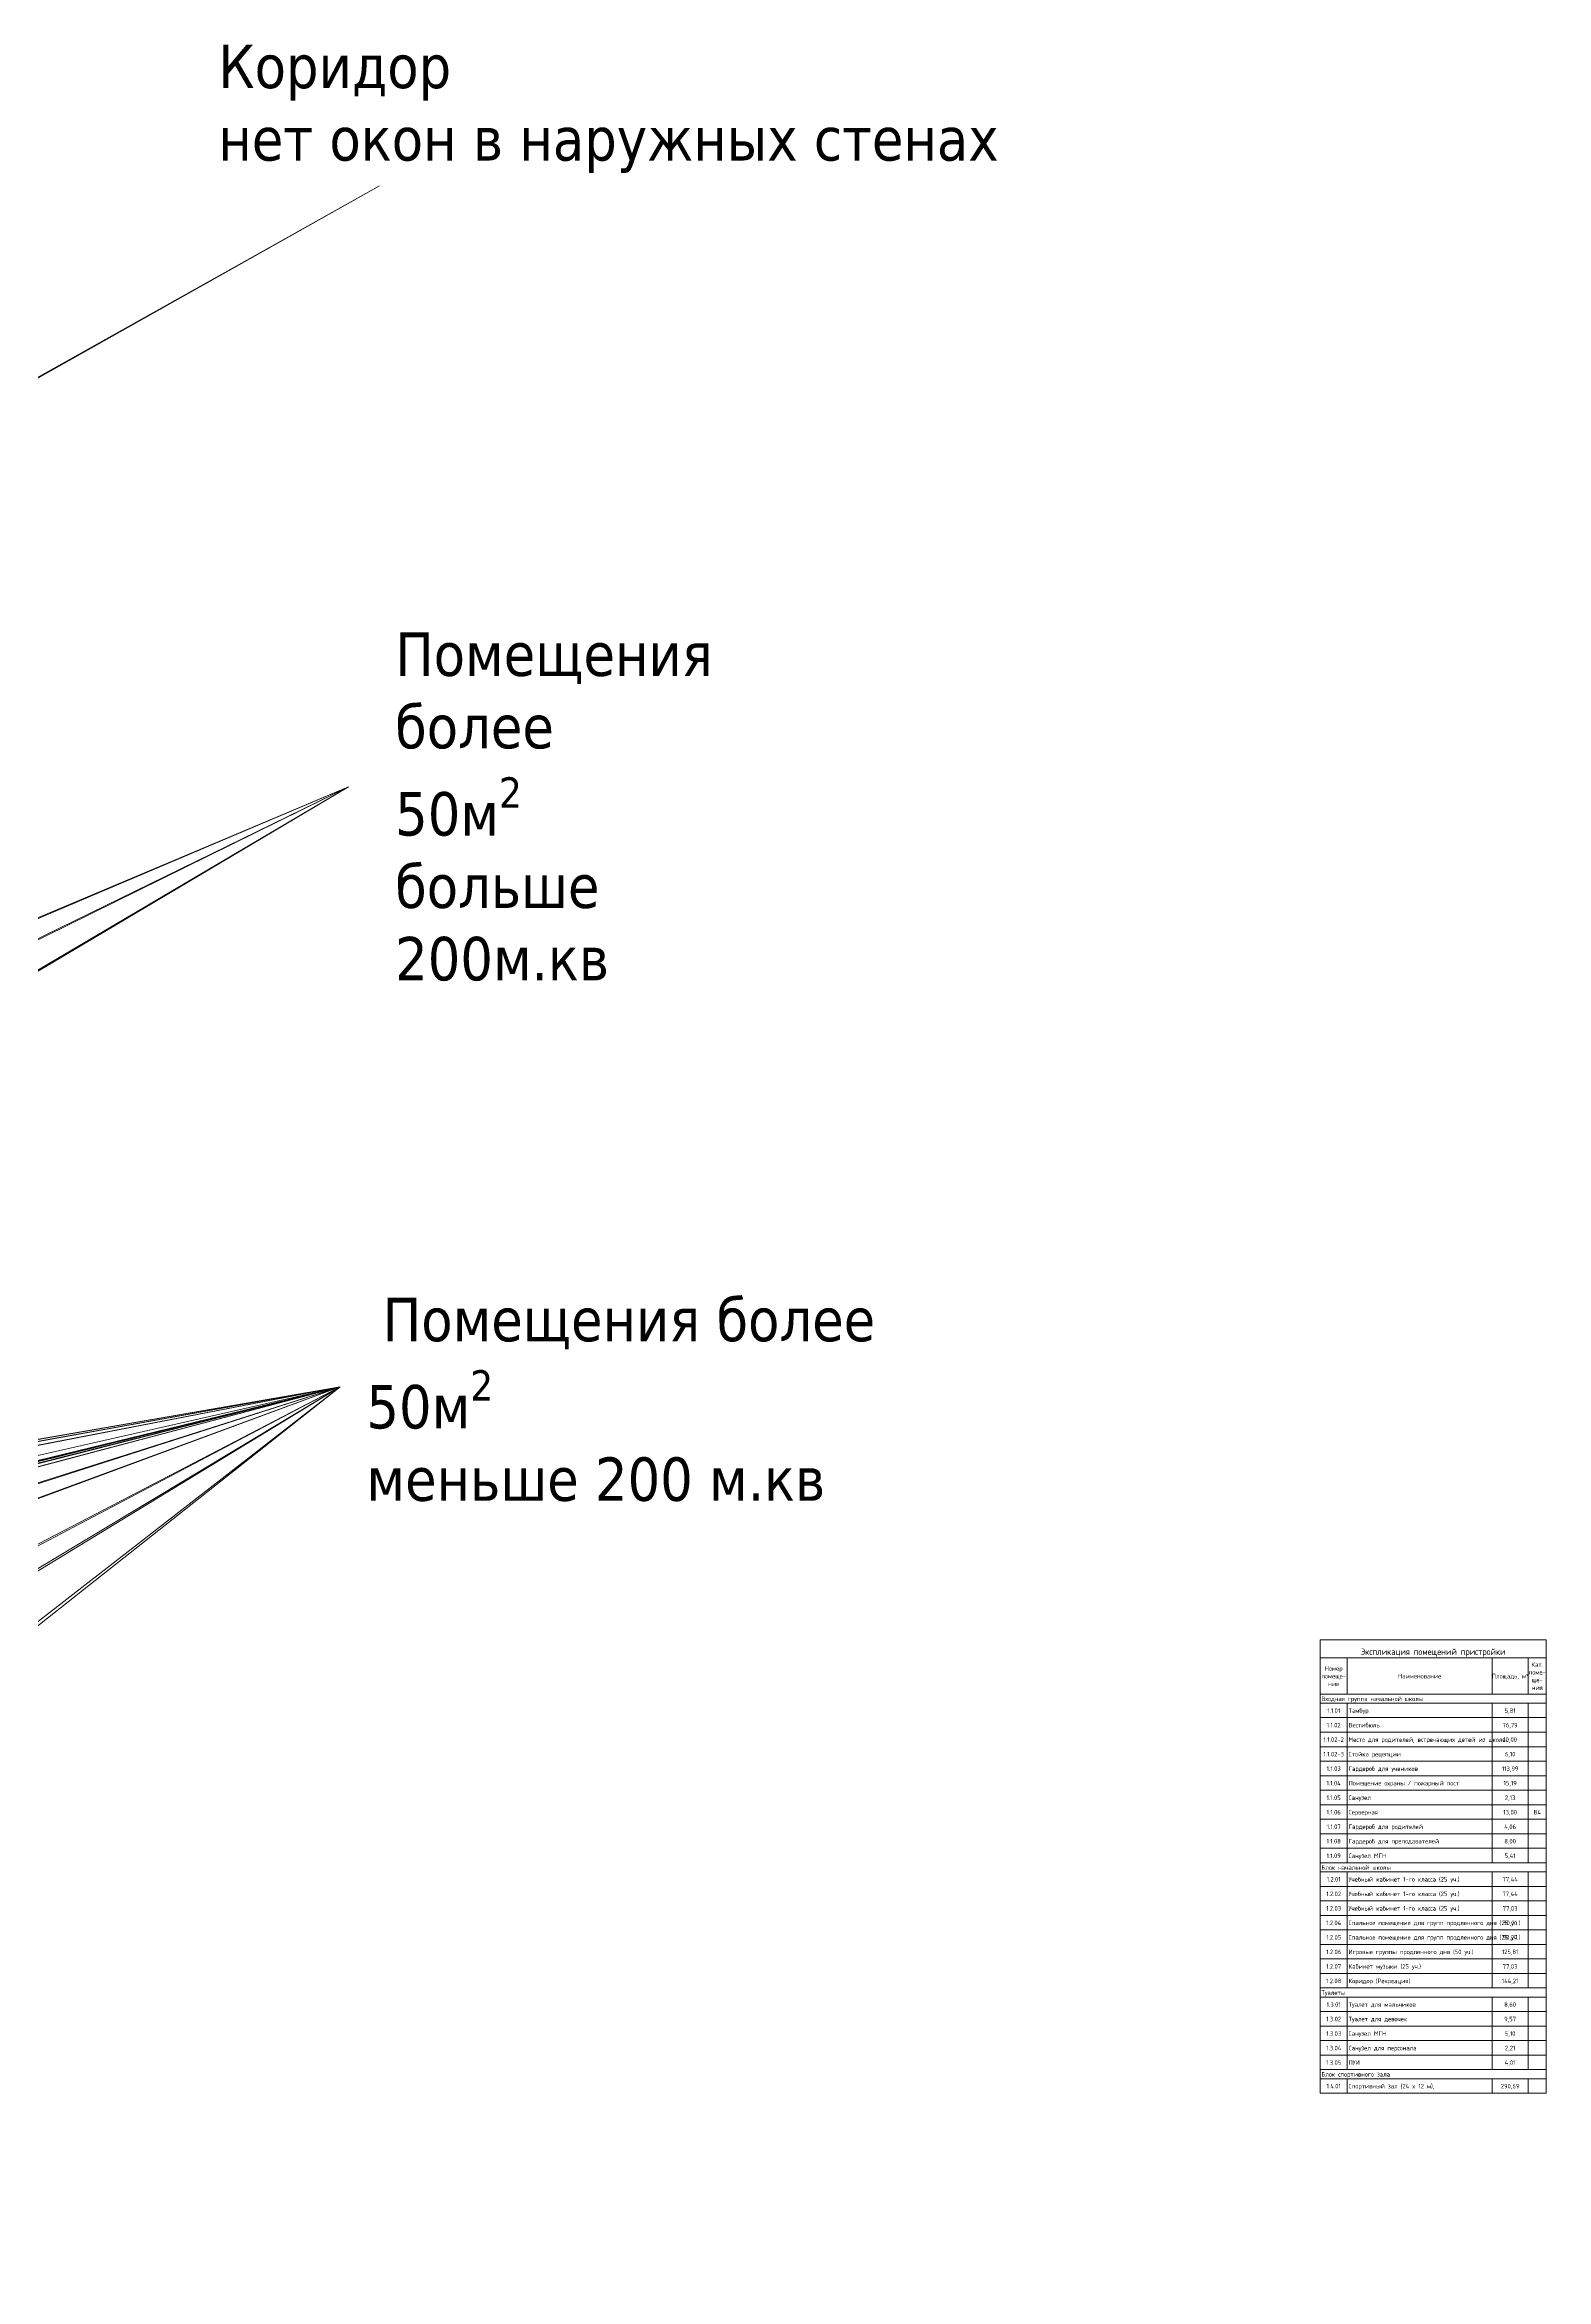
# Model space of a CAD drawing. Header units: millimetres. Extents: x -500089 to 1469082, y -290736 to 166440.
# Drawn here: x 1309749 to 1392722, y -70190 to 53266 of the extents above; entities that cross this region are included whole.
import ezdxf

# ---------------------------------------------------------------- set-up
doc = ezdxf.new("R2010")
doc.units = ezdxf.units.MM
for name, color, linetype, lineweight in [('Графика', 7, 'Continuous', 0), ('Линии', 7, 'Continuous', 0), ('экспертиза ДУ пояснения', 6, 'Continuous', 0)]:
    doc.layers.add(name, color=color, linetype=linetype, lineweight=lineweight)
doc.styles.add('GOST Common_7', font='', dxfattribs={"width": 0.9, "height": 3.5})
doc.styles.add('GOST Common_8', font='', dxfattribs={"width": 0.9, "height": 2.5})
doc.styles.add('ЭКСПЕРТИЗА', font='tahoma.ttf')
doc.styles.get('GOST Common_7').set_extended_font_data('GOST Common')
doc.styles.get('GOST Common_8').set_extended_font_data('GOST Common')

msp = doc.modelspace()

# ---------------------------------------------------------------- linework, layer by layer
at = {"layer": 'Линии'}
for p, q in [((1380221.307, -34851.792), (1380221.307, -35851.792)), ((1392721.71, -34851.792), (1380221.307, -34851.792)), ((1392721.71, -35851.792), (1392721.71, -34851.792)), ((1380221.307, -35851.792), (1380221.307, -59907.013)), ((1380221.307, -35851.792), (1392721.71, -35851.792)), ((1381721.307, -35851.792), (1381721.307, -37856.394)), ((1389721.307, -35851.792), (1389721.307, -37856.394)), ((1391721.307, -35851.792), (1391721.307, -37856.394)), ((1392721.307, -35851.792), (1392721.307, -37856.394)), ((1392721.71, -35851.792), (1392721.71, -59907.013)), ((1381721.307, -37856.394), (1380221.307, -37856.394)), ((1389721.307, -37856.394), (1381721.307, -37856.394)), ((1391721.307, -37856.394), (1389721.307, -37856.394)), ((1392721.307, -37856.394), (1391721.307, -37856.394)), ((1381721.307, -38357.545), (1380221.307, -38357.545)), ((1381721.307, -39159.385), (1380221.307, -39159.385)), ((1389721.307, -38357.545), (1381721.307, -38357.545)), ((1381721.307, -38357.545), (1381721.307, -39159.385)), ((1389721.307, -39159.385), (1381721.307, -39159.385)), ((1381721.307, -39159.385), (1381721.307, -39961.226)), ((1391721.307, -38357.545), (1389721.307, -38357.545)), ((1389721.307, -38357.545), (1389721.307, -39159.385)), ((1391721.307, -39159.385), (1389721.307, -39159.385)), ((1389721.307, -39159.385), (1389721.307, -39961.226)), ((1392721.307, -38357.545), (1391721.307, -38357.545)), ((1391721.307, -38357.545), (1391721.307, -39159.385)), ((1392721.307, -39159.385), (1391721.307, -39159.385)), ((1391721.307, -39159.385), (1391721.307, -39961.226)), ((1392721.307, -38357.545), (1392721.307, -39159.385)), ((1392721.307, -39159.385), (1392721.307, -39961.226)), ((1381721.307, -39961.226), (1380221.307, -39961.226)), ((1389721.307, -39961.226), (1381721.307, -39961.226)), ((1381721.307, -39961.226), (1381721.307, -40763.067)), ((1391721.307, -39961.226), (1389721.307, -39961.226)), ((1389721.307, -39961.226), (1389721.307, -40763.067)), ((1392721.307, -39961.226), (1391721.307, -39961.226)), ((1391721.307, -39961.226), (1391721.307, -40763.067)), ((1392721.307, -39961.226), (1392721.307, -40763.067)), ((1381721.307, -40763.067), (1380221.307, -40763.067)), ((1381721.307, -41564.907), (1380221.307, -41564.907)), ((1389721.307, -40763.067), (1381721.307, -40763.067)), ((1381721.307, -40763.067), (1381721.307, -41564.907)), ((1389721.307, -41564.907), (1381721.307, -41564.907)), ((1381721.307, -41564.907), (1381721.307, -42366.748)), ((1391721.307, -40763.067), (1389721.307, -40763.067)), ((1389721.307, -40763.067), (1389721.307, -41564.907)), ((1391721.307, -41564.907), (1389721.307, -41564.907)), ((1389721.307, -41564.907), (1389721.307, -42366.748)), ((1392721.307, -40763.067), (1391721.307, -40763.067)), ((1391721.307, -40763.067), (1391721.307, -41564.907)), ((1392721.307, -41564.907), (1391721.307, -41564.907)), ((1391721.307, -41564.907), (1391721.307, -42366.748)), ((1392721.307, -40763.067), (1392721.307, -41564.907)), ((1392721.307, -41564.907), (1392721.307, -42366.748)), ((1381721.307, -42366.748), (1380221.307, -42366.748)), ((1381721.307, -43168.589), (1380221.307, -43168.589)), ((1389721.307, -42366.748), (1381721.307, -42366.748)), ((1381721.307, -42366.748), (1381721.307, -43168.589)), ((1389721.307, -43168.589), (1381721.307, -43168.589)), ((1381721.307, -43168.589), (1381721.307, -43970.429)), ((1391721.307, -42366.748), (1389721.307, -42366.748)), ((1389721.307, -42366.748), (1389721.307, -43168.589)), ((1391721.307, -43168.589), (1389721.307, -43168.589)), ((1389721.307, -43168.589), (1389721.307, -43970.429)), ((1392721.307, -42366.748), (1391721.307, -42366.748)), ((1391721.307, -42366.748), (1391721.307, -43168.589)), ((1392721.307, -43168.589), (1391721.307, -43168.589)), ((1391721.307, -43168.589), (1391721.307, -43970.429)), ((1392721.307, -42366.748), (1392721.307, -43168.589)), ((1392721.307, -43168.589), (1392721.307, -43970.429)), ((1381721.307, -43970.429), (1380221.307, -43970.429)), ((1389721.307, -43970.429), (1381721.307, -43970.429)), ((1381721.307, -43970.429), (1381721.307, -44772.27)), ((1391721.307, -43970.429), (1389721.307, -43970.429)), ((1389721.307, -43970.429), (1389721.307, -44772.27)), ((1392721.307, -43970.429), (1391721.307, -43970.429)), ((1391721.307, -43970.429), (1391721.307, -44772.27)), ((1392721.307, -43970.429), (1392721.307, -44772.27)), ((1381721.307, -44772.27), (1380221.307, -44772.27)), ((1381721.307, -45574.111), (1380221.307, -45574.111)), ((1389721.307, -44772.27), (1381721.307, -44772.27)), ((1381721.307, -44772.27), (1381721.307, -45574.111)), ((1389721.307, -45574.111), (1381721.307, -45574.111)), ((1381721.307, -45574.111), (1381721.307, -46375.951)), ((1391721.307, -44772.27), (1389721.307, -44772.27)), ((1389721.307, -44772.27), (1389721.307, -45574.111)), ((1391721.307, -45574.111), (1389721.307, -45574.111)), ((1389721.307, -45574.111), (1389721.307, -46375.951)), ((1392721.307, -44772.27), (1391721.307, -44772.27)), ((1391721.307, -44772.27), (1391721.307, -45574.111)), ((1392721.307, -45574.111), (1391721.307, -45574.111)), ((1391721.307, -45574.111), (1391721.307, -46375.951)), ((1392721.307, -44772.27), (1392721.307, -45574.111)), ((1392721.307, -45574.111), (1392721.307, -46375.951)), ((1381721.307, -46375.951), (1380221.307, -46375.951)), ((1389721.307, -46375.951), (1381721.307, -46375.951)), ((1381721.307, -46375.951), (1381721.307, -47177.792)), ((1391721.307, -46375.951), (1389721.307, -46375.951)), ((1389721.307, -46375.951), (1389721.307, -47177.792)), ((1392721.307, -46375.951), (1391721.307, -46375.951)), ((1391721.307, -46375.951), (1391721.307, -47177.792)), ((1392721.307, -46375.951), (1392721.307, -47177.792)), ((1381721.307, -47177.792), (1380221.307, -47177.792)), ((1381721.307, -47678.942), (1380221.307, -47678.942)), ((1389721.307, -47177.792), (1381721.307, -47177.792)), ((1389721.307, -47678.942), (1381721.307, -47678.942)), ((1381721.307, -47678.942), (1381721.307, -48480.783)), ((1391721.307, -47177.792), (1389721.307, -47177.792)), ((1391721.307, -47678.942), (1389721.307, -47678.942)), ((1389721.307, -47678.942), (1389721.307, -48480.783)), ((1392721.307, -47177.792), (1391721.307, -47177.792)), ((1392721.307, -47678.942), (1391721.307, -47678.942)), ((1391721.307, -47678.942), (1391721.307, -48480.783)), ((1392721.71, -47177.792), (1392721.307, -47177.792)), ((1392721.307, -47678.942), (1392721.307, -48480.783)), ((1381721.307, -48480.783), (1380221.307, -48480.783)), ((1381721.307, -49282.624), (1380221.307, -49282.624)), ((1389721.307, -48480.783), (1381721.307, -48480.783)), ((1381721.307, -48480.783), (1381721.307, -49282.624)), ((1389721.307, -49282.624), (1381721.307, -49282.624)), ((1381721.307, -49282.624), (1381721.307, -50084.464)), ((1391721.307, -48480.783), (1389721.307, -48480.783)), ((1389721.307, -48480.783), (1389721.307, -49282.624)), ((1391721.307, -49282.624), (1389721.307, -49282.624)), ((1389721.307, -49282.624), (1389721.307, -50084.464)), ((1392721.307, -48480.783), (1391721.307, -48480.783)), ((1391721.307, -48480.783), (1391721.307, -49282.624)), ((1392721.307, -49282.624), (1391721.307, -49282.624)), ((1391721.307, -49282.624), (1391721.307, -50084.464)), ((1392721.307, -48480.783), (1392721.307, -49282.624)), ((1392721.307, -49282.624), (1392721.307, -50084.464)), ((1381721.307, -50084.464), (1380221.307, -50084.464)), ((1389721.307, -50084.464), (1381721.307, -50084.464)), ((1381721.307, -50084.464), (1381721.307, -50886.305)), ((1391721.307, -50084.464), (1389721.307, -50084.464)), ((1389721.307, -50084.464), (1389721.307, -50886.305)), ((1392721.307, -50084.464), (1391721.307, -50084.464)), ((1391721.307, -50084.464), (1391721.307, -50886.305)), ((1392721.307, -50084.464), (1392721.307, -50886.305)), ((1381721.307, -50886.305), (1380221.307, -50886.305)), ((1381721.307, -51688.146), (1380221.307, -51688.146)), ((1389721.307, -50886.305), (1381721.307, -50886.305)), ((1381721.307, -50886.305), (1381721.307, -51688.146)), ((1389721.307, -51688.146), (1381721.307, -51688.146)), ((1381721.307, -51688.146), (1381721.307, -52489.986)), ((1391721.307, -50886.305), (1389721.307, -50886.305)), ((1389721.307, -50886.305), (1389721.307, -51688.146)), ((1391721.307, -51688.146), (1389721.307, -51688.146)), ((1389721.307, -51688.146), (1389721.307, -52489.986)), ((1392721.307, -50886.305), (1391721.307, -50886.305)), ((1391721.307, -50886.305), (1391721.307, -51688.146)), ((1392721.307, -51688.146), (1391721.307, -51688.146)), ((1391721.307, -51688.146), (1391721.307, -52489.986)), ((1392721.307, -50886.305), (1392721.307, -51688.146)), ((1392721.307, -51688.146), (1392721.307, -52489.986)), ((1381721.307, -52489.986), (1380221.307, -52489.986)), ((1389721.307, -52489.986), (1381721.307, -52489.986)), ((1381721.307, -52489.986), (1381721.307, -53291.827)), ((1391721.307, -52489.986), (1389721.307, -52489.986)), ((1389721.307, -52489.986), (1389721.307, -53291.827)), ((1392721.307, -52489.986), (1391721.307, -52489.986)), ((1391721.307, -52489.986), (1391721.307, -53291.827)), ((1392721.307, -52489.986), (1392721.307, -53291.827)), ((1381721.307, -53291.827), (1380221.307, -53291.827)), ((1381721.307, -54093.668), (1380221.307, -54093.668)), ((1389721.307, -53291.827), (1381721.307, -53291.827)), ((1381721.307, -53291.827), (1381721.307, -54093.668)), ((1389721.307, -54093.668), (1381721.307, -54093.668)), ((1391721.307, -53291.827), (1389721.307, -53291.827)), ((1389721.307, -53291.827), (1389721.307, -54093.668)), ((1391721.307, -54093.668), (1389721.307, -54093.668)), ((1392721.307, -53291.827), (1391721.307, -53291.827)), ((1391721.307, -53291.827), (1391721.307, -54093.668)), ((1392721.307, -54093.668), (1391721.307, -54093.668)), ((1392721.307, -53291.827), (1392721.307, -54093.668)), ((1392721.71, -54093.668), (1392721.307, -54093.668)), ((1381721.307, -54594.818), (1380221.307, -54594.818)), ((1381721.307, -55396.659), (1380221.307, -55396.659)), ((1389721.307, -54594.818), (1381721.307, -54594.818)), ((1381721.307, -54594.818), (1381721.307, -55396.659)), ((1389721.307, -55396.659), (1381721.307, -55396.659)), ((1381721.307, -55396.659), (1381721.307, -56198.5)), ((1391721.307, -54594.818), (1389721.307, -54594.818)), ((1389721.307, -54594.818), (1389721.307, -55396.659)), ((1391721.307, -55396.659), (1389721.307, -55396.659)), ((1389721.307, -55396.659), (1389721.307, -56198.5)), ((1392721.307, -54594.818), (1391721.307, -54594.818)), ((1391721.307, -54594.818), (1391721.307, -55396.659)), ((1392721.307, -55396.659), (1391721.307, -55396.659)), ((1391721.307, -55396.659), (1391721.307, -56198.5)), ((1392721.307, -54594.818), (1392721.307, -55396.659)), ((1392721.307, -55396.659), (1392721.307, -56198.5)), ((1381721.307, -56198.5), (1380221.307, -56198.5)), ((1389721.307, -56198.5), (1381721.307, -56198.5)), ((1381721.307, -56198.5), (1381721.307, -57000.34)), ((1391721.307, -56198.5), (1389721.307, -56198.5)), ((1389721.307, -56198.5), (1389721.307, -57000.34)), ((1392721.307, -56198.5), (1391721.307, -56198.5)), ((1391721.307, -56198.5), (1391721.307, -57000.34)), ((1392721.307, -56198.5), (1392721.307, -57000.34)), ((1381721.307, -57000.34), (1380221.307, -57000.34)), ((1381721.307, -57802.181), (1380221.307, -57802.181)), ((1389721.307, -57000.34), (1381721.307, -57000.34)), ((1381721.307, -57000.34), (1381721.307, -57802.181)), ((1389721.307, -57802.181), (1381721.307, -57802.181)), ((1381721.307, -57802.181), (1381721.307, -58604.022)), ((1391721.307, -57000.34), (1389721.307, -57000.34)), ((1389721.307, -57000.34), (1389721.307, -57802.181)), ((1391721.307, -57802.181), (1389721.307, -57802.181)), ((1389721.307, -57802.181), (1389721.307, -58604.022)), ((1392721.307, -57000.34), (1391721.307, -57000.34)), ((1391721.307, -57000.34), (1391721.307, -57802.181)), ((1392721.307, -57802.181), (1391721.307, -57802.181)), ((1391721.307, -57802.181), (1391721.307, -58604.022)), ((1392721.307, -57000.34), (1392721.307, -57802.181)), ((1392721.307, -57802.181), (1392721.307, -58604.022)), ((1381721.307, -58604.022), (1380221.307, -58604.022)), ((1381721.307, -59105.172), (1380221.307, -59105.172)), ((1389721.307, -58604.022), (1381721.307, -58604.022)), ((1389721.307, -59105.172), (1381721.307, -59105.172)), ((1381721.307, -59105.172), (1381721.307, -59907.013)), ((1391721.307, -58604.022), (1389721.307, -58604.022)), ((1391721.307, -59105.172), (1389721.307, -59105.172)), ((1389721.307, -59105.172), (1389721.307, -59907.013)), ((1392721.307, -58604.022), (1391721.307, -58604.022)), ((1392721.307, -59105.172), (1391721.307, -59105.172)), ((1391721.307, -59105.172), (1391721.307, -59907.013)), ((1392721.71, -58604.022), (1392721.307, -58604.022)), ((1392721.307, -59105.172), (1392721.307, -59907.013)), ((1392721.71, -59907.013), (1380221.307, -59907.013))]:
    msp.add_line(p, q, dxfattribs=at)
at = {"layer": 'экспертиза ДУ пояснения'}
for p, q in [((1136153.219, -62046.632), (1328250.608, 45463.519)), ((1328250.608, 45463.519), (1137077.022, -61998.548)), ((1173847.485, -52012.358), (1326541.241, 12257.695)), ((1326541.241, 12257.695), (1174771.289, -51964.274)), ((1195835.256, -64723.635), (1326541.241, 12257.695)), ((1326541.241, 12257.695), (1196759.059, -64675.551)), ((1197930.716, -50583.636), (1326541.241, 12257.695)), ((1326541.241, 12257.695), (1198854.519, -50535.552)), ((1117280.953, -58661.833), (1326068.788, -20876.663)), ((1117843.141, -68145.077), (1326068.788, -20876.663)), ((1326068.788, -20876.663), (1118204.756, -58613.748)), ((1326068.788, -20876.663), (1118766.945, -68096.993)), ((1125772.111, -69675.881), (1326068.788, -20876.663)), ((1326068.788, -20876.663), (1126695.914, -69627.797)), ((1127770.685, -55398.635), (1326068.788, -20876.663)), ((1326068.788, -20876.663), (1128694.488, -55350.551)), ((1132054.517, -70189.594), (1326068.788, -20876.663)), ((1326068.788, -20876.663), (1132978.32, -70141.509)), ((1140697.261, -69872.225), (1326068.788, -20876.663)), ((1141545.255, -56548.635), (1326068.788, -20876.663)), ((1326068.788, -20876.663), (1141621.064, -69824.14)), ((1326068.788, -20876.663), (1142469.058, -56500.551)), ((1163113.27, -61096.664), (1326068.788, -20876.663)), ((1326068.788, -20876.663), (1164037.073, -61048.58)), ((1237104.001, -49158.635), (1326068.788, -20876.663)), ((1326068.788, -20876.663), (1238027.804, -49110.551)), ((1248112.994, -61470.466), (1326068.788, -20876.663)), ((1326068.788, -20876.663), (1249036.798, -61422.382)), ((1258749.452, -61372.491), (1326068.788, -20876.663)), ((1326068.788, -20876.663), (1259673.255, -61324.407)), ((1274150.53, -61226.98), (1326068.788, -20876.663)), ((1326068.788, -20876.663), (1275074.333, -61178.896))]:
    msp.add_line(p, q, dxfattribs=at)
at = {"layer": 'экспертиза ДУ пояснения', "elevation": 0}
for points in [[(1326068.788, -20876.663), (1154765.126, -64125.446)], [(1155638.952, -64023.379), (1326068.788, -20876.663)], [(1326068.788, -20876.663), (1234095.126, -54705.446)], [(1234968.952, -54603.379), (1326068.788, -20876.663)]]:
    msp.add_lwpolyline(points, dxfattribs=at)

# ---------------------------------------------------------------- texts
at = {"layer": 'Графика', "line_spacing_factor": 1.022761}
for s, insert, char_height, width, attachment_point, style in [('Экспликация помещений пристройки', (1386471.509, -35341.902), 350, 8392.20693, 2, 'GOST Common_7'), ('Номер\\Pпомеще-\\Pния', (1380971.307, -36314.311), 250, 1418.02524, 2, 'GOST Common_8'), ('Наименование', (1385721.307, -36740.461), 250, 2353.31849, 2, 'GOST Common_8'), ('Площадь, м\\fGOST Common|b0|i0|c238|p34|;\\W.9;²', (1390721.307, -36740.461), 250, 2009.37194, 2, 'GOST Common_8'), ('Кат.\\Pпоме-\\Pще-\\Pния', (1392221.307, -36101.236), 250, 962.44692, 2, 'GOST Common_8'), ('Входная группа начальной школы', (1380296.307, -37993.337), 250, 5548.40089, 1, 'GOST Common_8'), ('1.1.02', (1380971.307, -39446.674), 250, 808.5761, 2, 'GOST Common_8'), ('1.1.01', (1380971.307, -38644.833), 250, 757.28582, 2, 'GOST Common_8'), ('Тамбур', (1381796.307, -38644.833), 250, 1203.81292, 1, 'GOST Common_8'), ('Вестибюль', (1381796.307, -39446.674), 250, 1783.09131, 1, 'GOST Common_8'), ('76,79', (1390721.307, -39446.674), 250, 841.76392, 2, 'GOST Common_8'), ('5,81', (1390721.307, -38644.833), 250, 603.415, 2, 'GOST Common_8'), ('1.1.02-2', (1380971.307, -40248.514), 250, 1182.69339, 2, 'GOST Common_8'), ('Место для родителей, встречающих детей из школы', (1381796.307, -40248.514), 250, 8580.56125, 1, 'GOST Common_8'), ('10,00', (1390721.307, -40248.514), 250, 790.47365, 2, 'GOST Common_8'), ('1.1.02-3', (1380971.307, -41050.355), 250, 1182.69339, 2, 'GOST Common_8'), ('1.1.03', (1380971.307, -41852.196), 250, 808.5761, 2, 'GOST Common_8'), ('Стойка рецепции', (1381796.307, -41050.355), 250, 2848.11878, 1, 'GOST Common_8'), ('Гардероб для учеников', (1381796.307, -41852.196), 250, 3768.32665, 1, 'GOST Common_8'), ('113,99', (1390721.307, -41852.196), 250, 926.24202, 2, 'GOST Common_8'), ('6,10', (1390721.307, -41050.355), 250, 603.415, 2, 'GOST Common_8'), ('1.1.04', (1380971.307, -42654.036), 250, 835.72977, 2, 'GOST Common_8'), ('Помещение охраны / пожарный пост', (1381796.307, -42654.036), 250, 5940.62064, 1, 'GOST Common_8'), ('15,19', (1390721.307, -42654.036), 250, 739.18337, 2, 'GOST Common_8'), ('1.1.05', (1380971.307, -43455.877), 250, 808.5761, 2, 'GOST Common_8'), ('1.1.06', (1380971.307, -44257.718), 250, 808.5761, 2, 'GOST Common_8'), ('Санузел', (1381796.307, -43455.877), 250, 1324.49592, 1, 'GOST Common_8'), ('Серверная', (1381796.307, -44257.718), 250, 1710.68151, 1, 'GOST Common_8'), ('13,00', (1390721.307, -44257.718), 250, 790.47365, 2, 'GOST Common_8'), ('2,13', (1390721.307, -43455.877), 250, 603.415, 2, 'GOST Common_8'), ('В4', (1392221.307, -44257.718), 250, 428.42465, 2, 'GOST Common_8'), ('1.1.07', (1380971.307, -45059.558), 250, 808.5761, 2, 'GOST Common_8'), ('Гардероб для родителей', (1381796.307, -45059.558), 250, 4009.69265, 1, 'GOST Common_8'), ('4,06', (1390721.307, -45059.558), 250, 681.85895, 2, 'GOST Common_8'), ('1.1.08', (1380971.307, -45861.399), 250, 808.5761, 2, 'GOST Common_8'), ('1.1.09', (1380971.307, -46663.24), 250, 808.5761, 2, 'GOST Common_8'), ('Санузел МГН', (1381796.307, -46663.24), 250, 2060.66221, 1, 'GOST Common_8'), ('Гардероб для преподавателей', (1381796.307, -45861.399), 250, 4999.29324, 1, 'GOST Common_8'), ('8,00', (1390721.307, -45861.399), 250, 654.70527, 2, 'GOST Common_8'), ('5,41', (1390721.307, -46663.24), 250, 630.56867, 2, 'GOST Common_8'), ('Блок начальной школы', (1380296.307, -47314.735), 250, 3717.03638, 1, 'GOST Common_8'), ('1.2.01', (1380971.307, -47966.231), 250, 808.5761, 2, 'GOST Common_8'), ('Учебный кабинет 1-го класса (25 уч.)', (1381796.307, -47966.231), 250, 6094.49146, 1, 'GOST Common_8'), ('77,44', (1390721.307, -47966.231), 250, 896.07127, 2, 'GOST Common_8'), ('1.2.02', (1380971.307, -48768.072), 250, 859.86637, 2, 'GOST Common_8'), ('Учебный кабинет 1-го класса (25 уч.)', (1381796.307, -48768.072), 250, 6094.49146, 1, 'GOST Common_8'), ('77,44', (1390721.307, -48768.072), 250, 896.07127, 2, 'GOST Common_8'), ('1.2.04', (1380971.307, -50371.753), 250, 887.02004, 2, 'GOST Common_8'), ('1.2.03', (1380971.307, -49569.912), 250, 859.86637, 2, 'GOST Common_8'), ('Учебный кабинет 1-го класса (25 уч.)', (1381796.307, -49569.912), 250, 6094.49146, 1, 'GOST Common_8'), ('Спальное помещение для групп продленного дня (25 уч.)', (1381796.307, -50371.753), 250, 9132.68597, 1, 'GOST Common_8'), ('77,03', (1390721.307, -49569.912), 250, 841.76392, 2, 'GOST Common_8'), ('50,21', (1390721.307, -50371.753), 250, 790.47365, 2, 'GOST Common_8'), ('1.2.05', (1380971.307, -51173.594), 250, 859.86637, 2, 'GOST Common_8'), ('Спальное помещение для групп продленного дня (25 уч.)', (1381796.307, -51173.594), 250, 9132.68597, 1, 'GOST Common_8'), ('50,27', (1390721.307, -51173.594), 250, 841.76392, 2, 'GOST Common_8'), ('1.2.06', (1380971.307, -51975.434), 250, 859.86637, 2, 'GOST Common_8'), ('1.2.07', (1380971.307, -52777.275), 250, 859.86637, 2, 'GOST Common_8'), ('Игровые группы продленного дня (50 уч.)', (1381796.307, -51975.434), 250, 6646.61618, 1, 'GOST Common_8'), ('Кабинет музыки (25 уч.)', (1381796.307, -52777.275), 250, 3910.12918, 1, 'GOST Common_8'), ('125,81', (1390721.307, -51975.434), 250, 926.24202, 2, 'GOST Common_8'), ('77,03', (1390721.307, -52777.275), 250, 841.76392, 2, 'GOST Common_8'), ('Туалеты', (1380296.307, -54230.611), 250, 1445.17892, 1, 'GOST Common_8'), ('1.2.08', (1380971.307, -53579.116), 250, 859.86637, 2, 'GOST Common_8'), ('Коридор (Рекреация)', (1381796.307, -53579.116), 250, 3412.3118, 1, 'GOST Common_8'), ('144,21', (1390721.307, -53579.116), 250, 980.54937, 2, 'GOST Common_8'), ('1.3.01', (1380971.307, -54882.107), 250, 808.5761, 2, 'GOST Common_8'), ('Туалет для мальчиков', (1381796.307, -54882.107), 250, 3717.03638, 1, 'GOST Common_8'), ('8,60', (1390721.307, -54882.107), 250, 654.70527, 2, 'GOST Common_8'), ('1.3.03', (1380971.307, -56485.788), 250, 859.86637, 2, 'GOST Common_8'), ('1.3.02', (1380971.307, -55683.947), 250, 859.86637, 2, 'GOST Common_8'), ('Туалет для девочек', (1381796.307, -55683.947), 250, 3288.61173, 1, 'GOST Common_8'), ('Санузел МГН', (1381796.307, -56485.788), 250, 2060.66221, 1, 'GOST Common_8'), ('9,57', (1390721.307, -55683.947), 250, 654.70527, 2, 'GOST Common_8'), ('5,10', (1390721.307, -56485.788), 250, 603.415, 2, 'GOST Common_8'), ('1.3.04', (1380971.307, -57287.629), 250, 887.02004, 2, 'GOST Common_8'), ('Санузел для персонала', (1381796.307, -57287.629), 250, 3786.4291, 1, 'GOST Common_8'), ('2,21', (1390721.307, -57287.629), 250, 603.415, 2, 'GOST Common_8'), ('Блок спортивного зала', (1380296.307, -58740.965), 250, 3840.73645, 1, 'GOST Common_8'), ('1.3.05', (1380971.307, -58089.469), 250, 859.86637, 2, 'GOST Common_8'), ('ПУИ', (1381796.307, -58089.469), 250, 642.63697, 1, 'GOST Common_8'), ('4,01', (1390721.307, -58089.469), 250, 630.56867, 2, 'GOST Common_8'), ('1.4.01', (1380971.307, -59392.46), 250, 835.72977, 2, 'GOST Common_8'), ('Спортивный зал (24 x 12 м),', (1381796.307, -59392.46), 250, 4432.08315, 1, 'GOST Common_8'), ('290,69', (1390721.307, -59392.46), 250, 1028.82257, 2, 'GOST Common_8')]:
    msp.add_mtext(s, dxfattribs=dict(at, insert=insert, char_height=char_height, width=width, attachment_point=attachment_point, style=style))
at = {"layer": 'экспертиза ДУ пояснения', "color": 2, "lineweight": 0, "insert": (1319341.474, 53266.48, 0), "char_height": 2400, "width": 41574.44695, "attachment_point": 1, "style": 'ЭКСПЕРТИЗА'}
msp.add_mtext('Коридор \\P{\\C30;нет окон в наружных стенах}', dxfattribs=at)
at = {"layer": 'экспертиза ДУ пояснения', "color": 30, "lineweight": 0, "char_height": 2400, "attachment_point": 1, "style": 'ЭКСПЕРТИЗА'}
for s, insert, width in [('\\A1;{\\C2;Помещения более 50м\\H0.7x;\\S2^ ;\\H1.42857x;\\P\\A0;\\C30;больше 200м.кв}', (1329114.52, 20793.751, 0), 7832.26325), (' {\\A1;\\C2;Помещения более 50м\\H0.7x;\\S2^ ;\\H1.42857x;\\P}меньше 200 м.кв', (1327527.052, -15963.102, 0), 33170.57118)]:
    msp.add_mtext(s, dxfattribs=dict(at, insert=insert, width=width))

doc.saveas('drawing.dxf')
